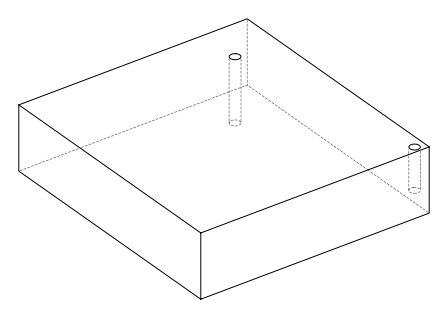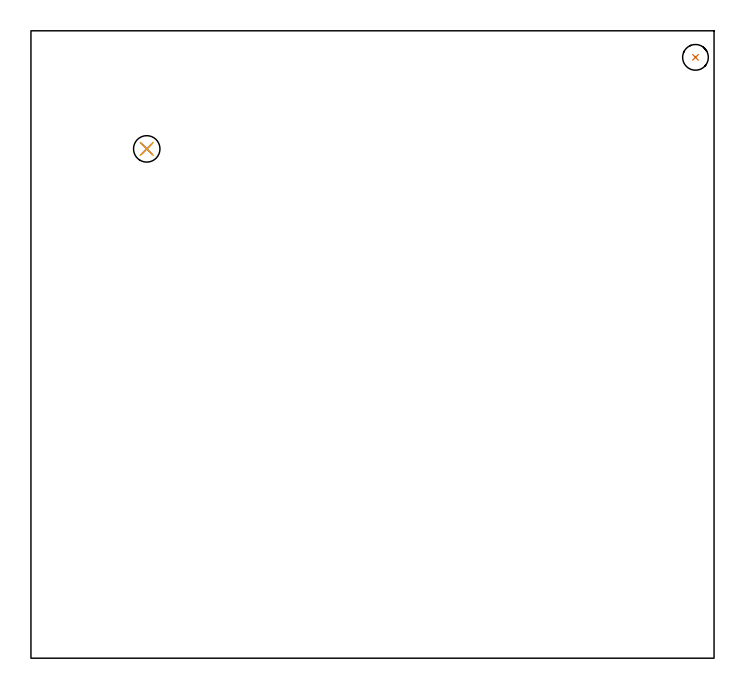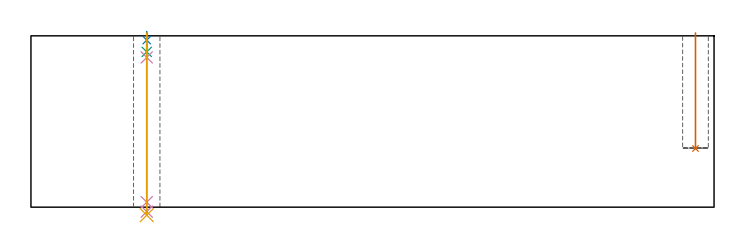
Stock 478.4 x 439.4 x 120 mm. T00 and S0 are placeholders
(PLAN: 5 operations, 4 tool changes, 1.5 min)
(1 INDEXABLE_INSERT_DRILL_BLIND_HOLE_FROM_SOLID | STEP1POCKET | NXT0302_007 | 0.33 min | 19978 mm3)
(2 SPOT_DRILL | STEP1HOLE | NXT0321_9005460120000 | 0.05 min | 183 mm3)
(3 DRILL_BLIND_HOLE_INTO_CENTER | STEP1HOLE | NXT0301_046 | 0.05 min | 358 mm3)
(4 GUN_DRILL_THROUGH_HOLE | STEP1HOLE | UGT0307_003 | 0.58 min | 4171 mm3)
(5 SPADE_DRILL_TO_ENLARGE_THROUGH_HOLE | STEP1HOLE | UGT0306_009 | 0.51 min | 27474 mm3)
(TOOL NXT0302_007 | Index. Insert Drill 18mm [880-D1800L25-05] | D18 PA176 FL90 Z2)
(TOOL NXT0321_9005460120000 | NC Spot Drill, 142deg, 12mm, Carbide, Uncoated | D12 PA142 FL30 Z2)
(TOOL NXT0301_046 | Carbide Drill 7.5mm [860.1-0750-038A1-MM 2214] | D7.5 PA140 FL53 Z2)
(TOOL UGT0307_003 | Gun Drill 7 mm | D7 PA130 FL24 Z1)
(TOOL UGT0306_009 | Spade Drill 18.5mm | D18.5 PA132 FL10 Z2)
(OP 1 INDEXABLE_INSERT_DRILL_BLIND_HOLE_FROM_SOLID)
G17 G21 G94 G90
T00 M6
G54
G17 G0 G90 X465.4 Y420.8 S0 M3
G43 Z130. H1
G94 G81 G98 Z41.1 F250. R122.
G80
M5
M2
(OP 2 SPOT_DRILL)
G17 G21 G94 G90
T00 M6
G54
G17 G0 G90 X81.1 Y356.7 S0 M3
G43 Z130. H0
G94 G81 G98 Z117. F250. R123.
G80
M5
M2
(OP 3 DRILL_BLIND_HOLE_INTO_CENTER)
G17 G21 G94 G90
T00 M6
G54
G17 G0 G90 X81.1 Y356.7 S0 M3
G43 Z130. H1
G94 G81 G98 Z108.75 F250. R122.
G80
M5
M2
(OP 4 GUN_DRILL_THROUGH_HOLE)
G17 G21 G94 G90
T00 M6
G54
G17 G0 G90 X81.1 Y356.7 M8
G43 Z130. H0
Z119.789
S716 M3
G94 G1 Z104.892 F125. M26
G4 X.084
Z3.5 F250.
G4 X.084
Z-3.132 F125.
G4 X.084
M5
M9
G0 Z119.789
Z130.
M2
(OP 5 SPADE_DRILL_TO_ENLARGE_THROUGH_HOLE)
G17 G21 G94 G90
T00 M6
G54
G17 G0 G90 X81.1 Y356.7 S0 M3
G43 Z130. H0
G94 G73 G98 Z-5.618 F250. Q17.945 R122.
G80
M5
M2
